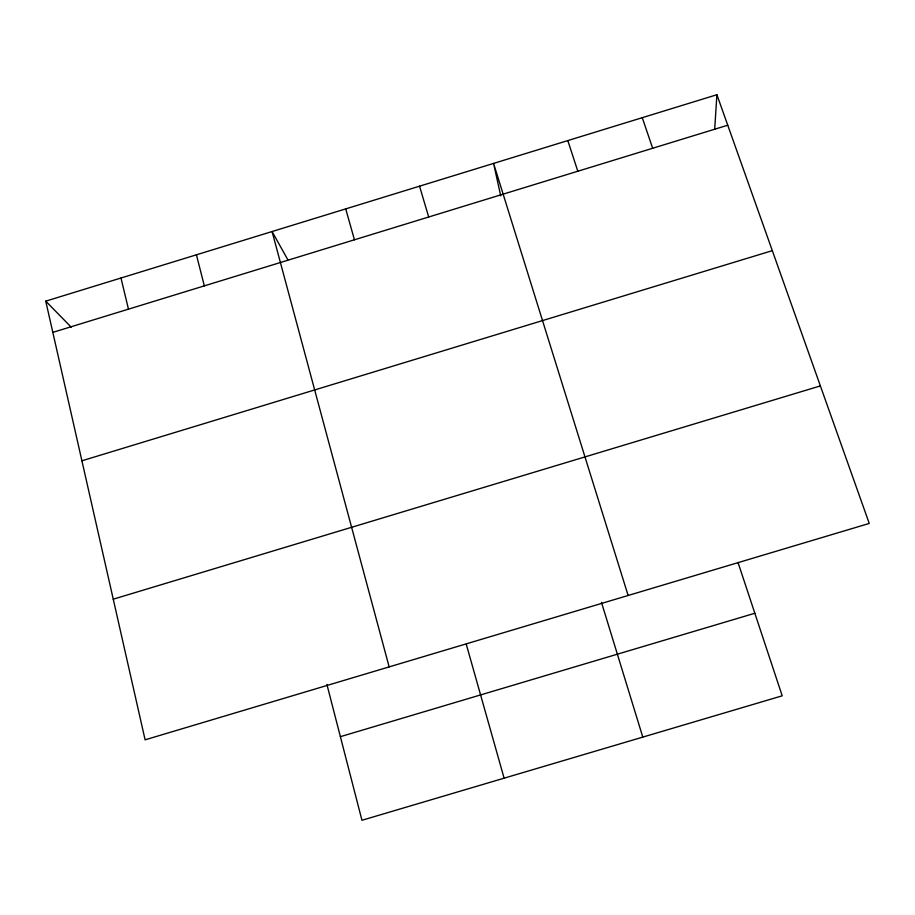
<?xml version="1.0" encoding="UTF-8"?>
<svg xmlns="http://www.w3.org/2000/svg" width="915" height="915" viewBox="0 0 915 915"><rect width="100%" height="100%" fill="white"/><g stroke="black" fill="none" stroke-linecap="round" stroke-linejoin="round"><path stroke-width="1.37" d="M714.684 129.37L716.914 94.725L45.75 301.149L145.108 739.823L869.25 523.437L716.914 94.725M52.818 332.374L727.745 125.218M81.915 460.794L772.317 250.653M113.254 599.188L820.378 385.913M340.38 736.678L754.841 613.256M45.75 301.149L71.21 327.158M287.825 259.757L272.075 231.541L389.15 666.898M642.261 117.68L652.669 148.253M738.028 562.508L782.199 695.823L361.951 820.275L326.907 684.454M567.815 140.578L577.811 171.231M628.136 595.482L493.574 163.419L500.734 195.856M601.487 602.402L642.799 737.113M419.539 186.18L428.7 217.004M345.71 208.894L354.448 239.787M466.284 644.286L504.108 778.173M196.416 254.805L204.331 285.869M120.986 278.011L128.466 309.156"/></g></svg>
